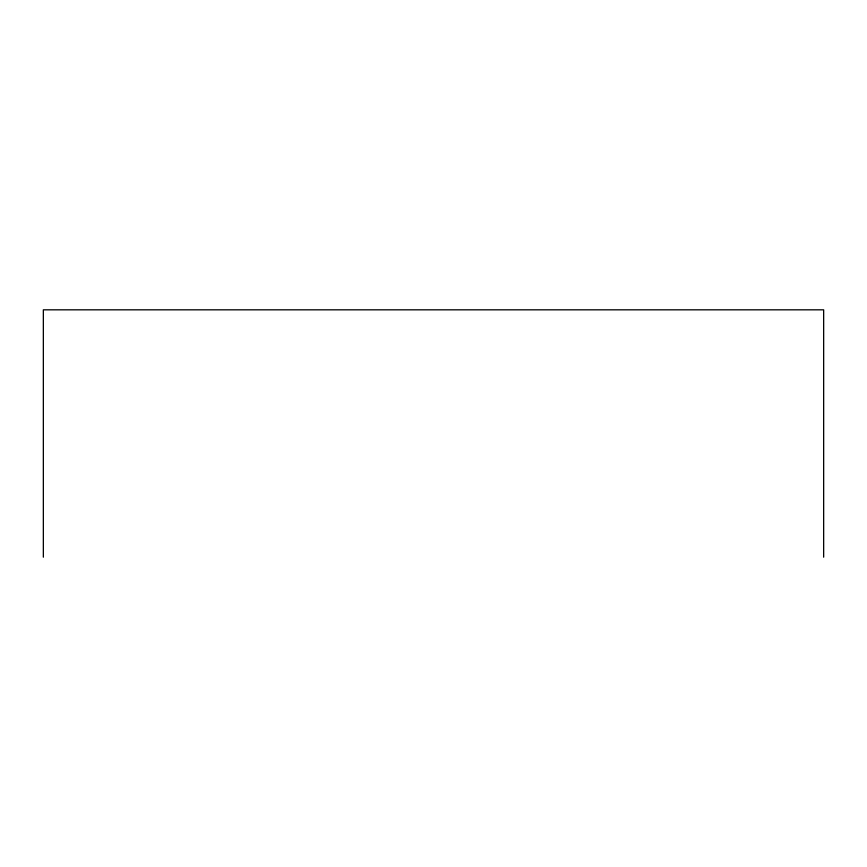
<?xml version="1.0" encoding="UTF-8"?>
<svg xmlns="http://www.w3.org/2000/svg" width="867" height="867" viewBox="0 0 867 867"><rect width="100%" height="100%" fill="white"/><g stroke="black" fill="none" stroke-linecap="round" stroke-linejoin="round"><path stroke-width="1.3" d="M823.65 557.178L823.65 309.822L43.35 309.822L43.35 557.178"/></g></svg>
